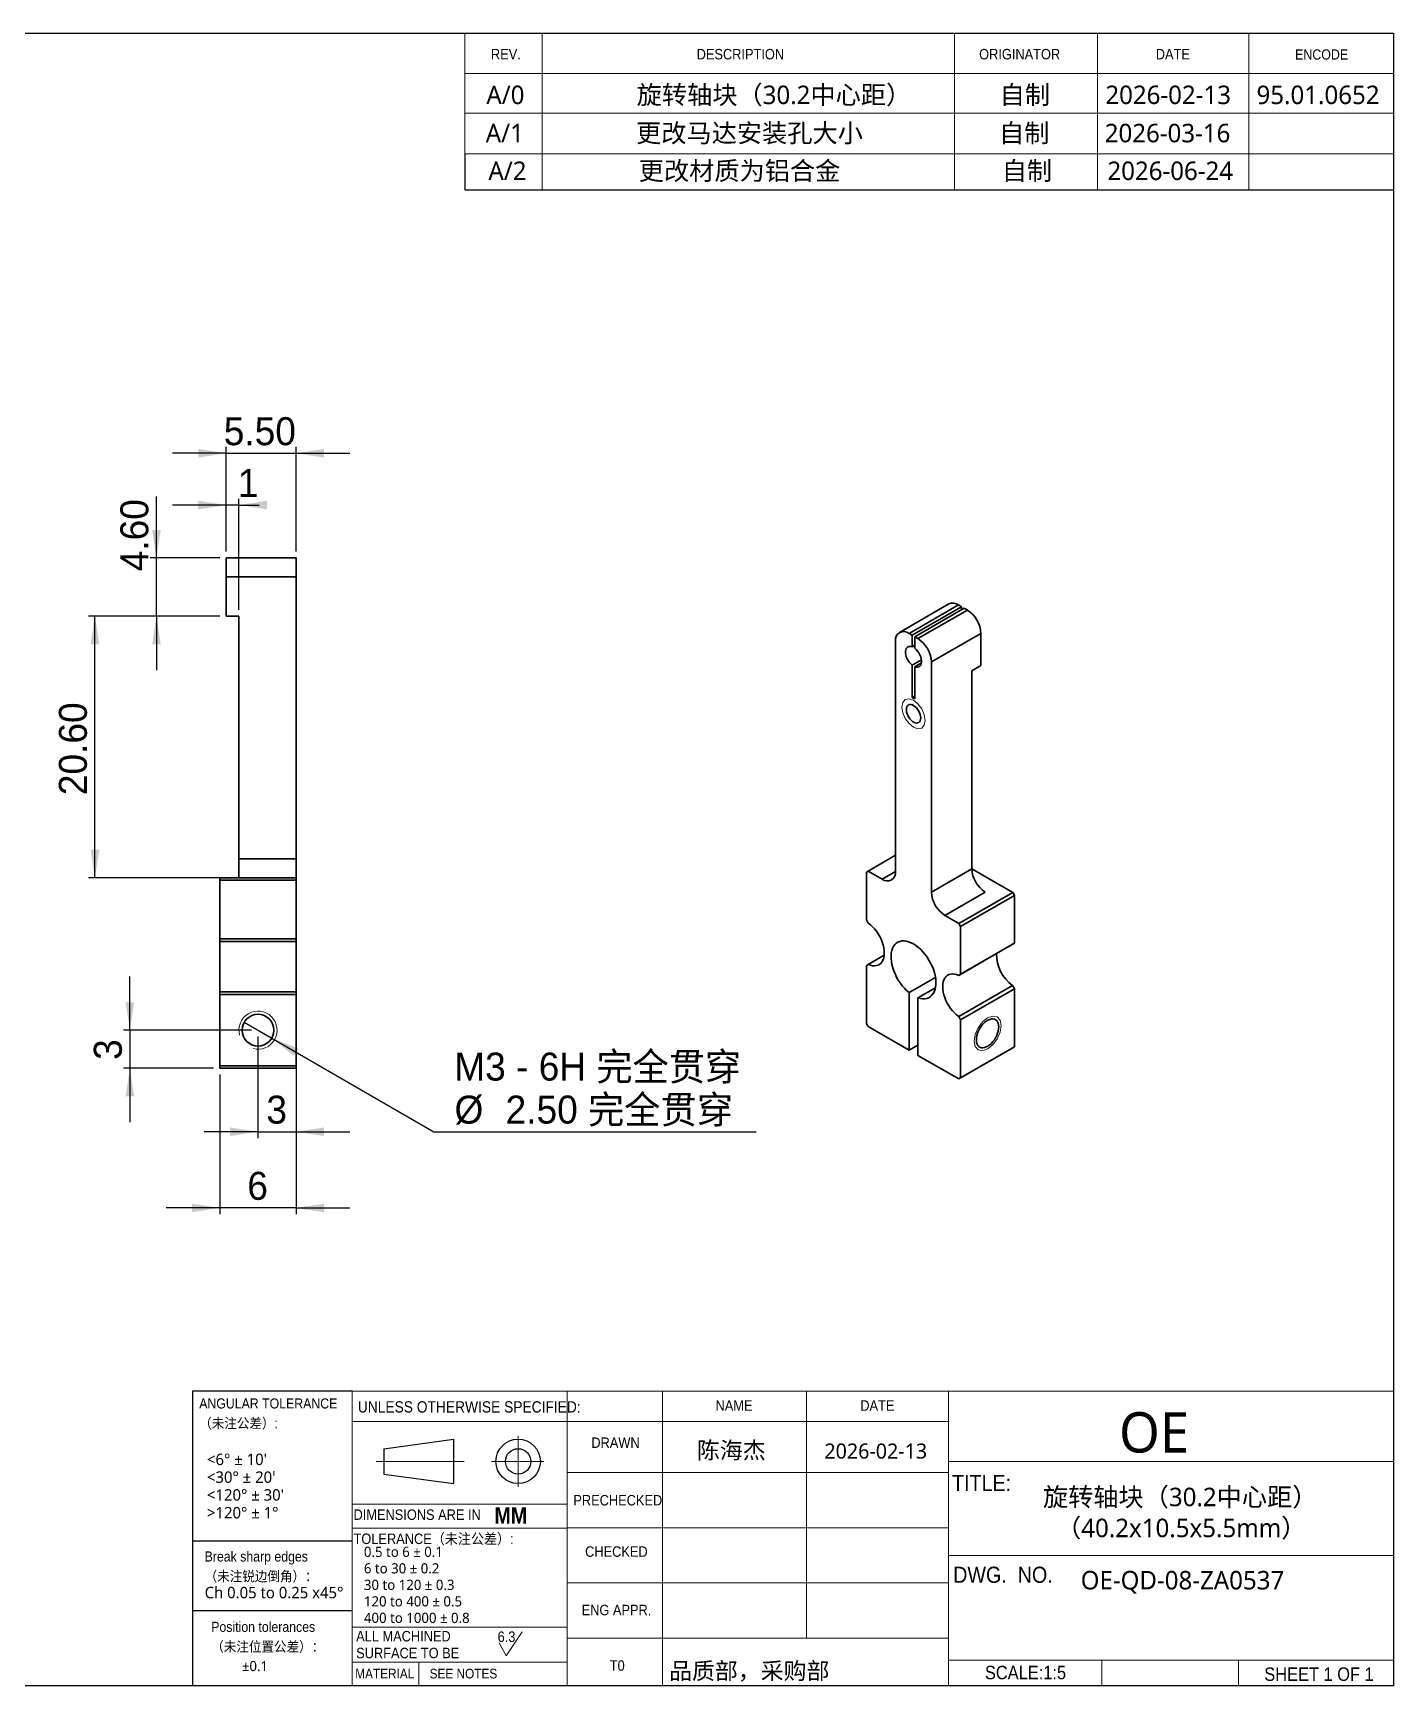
# Model space of a CAD drawing. Header units: millimetres. Extents: x 16 to 416, y 10 to 270.
# Drawn here: x 201.6 to 416, y 10 to 270.3 of the extents above; entities that cross this region are included whole.
import ezdxf

# ---------------------------------------------------------------- set-up
doc = ezdxf.new("R2010")
doc.units = ezdxf.units.MM
doc.layers.add('FORMAT', color=7, linetype='Continuous')
doc.layers.add('其它线', color=7, linetype='Continuous')
doc.styles.add('SLDTEXTSTYLE1', font='MSYH.TTC')
doc.styles.add('SLDTEXTSTYLE2', font='MSYH.TTC', dxfattribs={"bigfont": 'bigfont'})
doc.styles.add('SLDTEXTSTYLE3', font='GOTHICB.TTF', dxfattribs={"width": 0.913})
doc.styles.add('SLDTEXTSTYLE4', font='GOTHIC.TTF', dxfattribs={"width": 0.913, "bigfont": 'bigfont'})
doc.styles.add('SLDTEXTSTYLE5', font='GOTHIC.TTF', dxfattribs={"width": 0.913})
doc.styles.add('SLDTEXTSTYLE6', font='ARIAL.TTF', dxfattribs={"width": 0.948})
doc.styles.add('SLDTEXTSTYLE7', font='ARIAL.TTF', dxfattribs={"width": 0.948, "bigfont": 'bigfont'})
doc.dimstyles.new('SLDDIMSTYLE0', dxfattribs={"dimtxt": 4.409722, "dimasz": 4.409722, "dimexe": 0, "dimexo": 0.0625, "dimgap": 1.102431, "dimtad": 1, "dimlfac": 0.5, "dimrnd": 1e-09, "dimzin": 4, "dimdsep": 46, "dimtxsty": 'SLDTEXTSTYLE6', "dimsah": 1, "dimcen": 0.09, "dimadec": 0, "dimazin": 1, "dimtfac": 1, "dimtofl": 0, "dimtmove": 0, "dimatfit": 3, "dimfxl": 0, "dimfrac": 2, "dimtolj": 1, "dimtzin": 12, "dimarcsym": 0})
doc.dimstyles.new('SLDDIMSTYLE2', dxfattribs={"dimtxt": 4.409722, "dimasz": 4.409722, "dimexe": 0, "dimexo": 0.0625, "dimgap": 1.102431, "dimtad": 1, "dimlfac": 0.5, "dimrnd": 1e-09, "dimzin": 12, "dimdsep": 46, "dimtxsty": 'SLDTEXTSTYLE6', "dimsah": 1, "dimcen": 0.09, "dimadec": 0, "dimazin": 3, "dimtfac": 1, "dimtmove": 0, "dimatfit": 0, "dimfxl": 0, "dimfrac": 2, "dimtolj": 1, "dimtzin": 12, "dimarcsym": 0})
doc.dimstyles.new('SLDDIMSTYLE3', dxfattribs={"dimtxt": 4.409722, "dimasz": 4.409722, "dimexe": 0, "dimexo": 0.0625, "dimgap": 1.102431, "dimtad": 1, "dimlfac": 0.5, "dimrnd": 1e-09, "dimzin": 4, "dimdsep": 46, "dimtxsty": 'SLDTEXTSTYLE6', "dimsah": 1, "dimcen": 0.09, "dimadec": 0, "dimazin": 1, "dimtfac": 1, "dimtmove": 0, "dimatfit": 0, "dimfxl": 0, "dimfrac": 2, "dimtolj": 1, "dimtzin": 12, "dimarcsym": 0})
doc.dimstyles.new('SLDDIMSTYLE9', dxfattribs={"dimtxt": 4.409722, "dimasz": 4.409722, "dimexe": 0, "dimexo": 0.0625, "dimgap": 1.102431, "dimtad": 0, "dimtih": 1, "dimtoh": 1, "dimdec": 6, "dimlfac": 0.5, "dimrnd": 1e-09, "dimzin": 12, "dimdsep": 46, "dimtxsty": 'SLDTEXTSTYLE6', "dimblk1": 'NONE', "dimsah": 1, "dimcen": 0, "dimadec": 0, "dimazin": 3, "dimtfac": 1, "dimtmove": 0, "dimatfit": 3, "dimldrblk": 'NONE', "dimfxl": 0, "dimfrac": 2, "dimtolj": 1, "dimtzin": 12, "dimarcsym": 0})

# ---------------------------------------------------------------- blocks, each defined once
blk = doc.blocks.new('SW_NOTE_0')
at = {"layer": '其它线', "color": 0, "char_height": 2.9104, "attachment_point": 2, "style": 'SLDTEXTSTYLE2'}
for s, insert in [('旋转轴块（30.2中心距）', (19.51, 3.82)), ('（40.2x10.5x5.5mm）', (19.68, -1.06))]:
    blk.add_mtext(s, dxfattribs=dict(at, insert=insert))
blk = doc.blocks.new('SW_NOTE_0_2')
at = {"color": 0, "linetype": 'Continuous', "lineweight": 0, "char_height": 1.651, "attachment_point": 1, "style": 'SLDTEXTSTYLE5'}
for s, insert in [('ALL MACHINED', (0, 2.11)), ('SURFACE TO BE', (0, -0.54))]:
    blk.add_mtext(s, dxfattribs=dict(at, insert=insert))
blk = doc.blocks.new('SW_NOTE_0_3')
at = {"layer": '其它线', "color": 0, "char_height": 1.6, "attachment_point": 1, "style": 'SLDTEXTSTYLE1'}
for s, insert in [('0.5 to 6 ± 0.1', (0, 2.1)), ('6 to 30 ± 0.2', (0, -0.5)), ('30 to 120 ± 0.3', (0, -3.1)), ('120 to 400 ± 0.5', (0, -5.7)), ('400 to 1000 ± 0.8', (0, -8.3))]:
    blk.add_mtext(s, dxfattribs=dict(at, insert=insert))
blk = doc.blocks.new('SW_NOTE_0_4')
at = {"layer": '其它线', "color": 0, "attachment_point": 1}
for s, insert, char_height, style in [('ANGULAR TOLERANCE', (0, 2.03), 1.5875, 'SLDTEXTSTYLE5'), ('（未注公差）:', (0, -1.09), 1.587, 'SLDTEXTSTYLE4'), ("  <6° ± 10'       ", (0, -6.67), 1.8, 'SLDTEXTSTYLE1'), ("  <30° ± 20'", (0, -9.47), 1.8, 'SLDTEXTSTYLE1'), ("  <120° ± 30'   ", (0, -12.27), 1.8, 'SLDTEXTSTYLE1'), ('  >120° ± 1°', (0, -15.07), 1.8, 'SLDTEXTSTYLE1')]:
    blk.add_mtext(s, dxfattribs=dict(at, insert=insert, char_height=char_height, style=style))
blk = doc.blocks.new('SW_NOTE_0_5')
at = {"layer": '其它线', "color": 0, "attachment_point": 1}
for s, insert, char_height, style in [('Break sharp edges', (0, 2.03), 1.5875, 'SLDTEXTSTYLE5'), ('（未注锐边倒角）：', (0, -1.09), 1.587, 'SLDTEXTSTYLE4'), ('Ch 0.05 to 0.25 x45°', (0, -3.55), 1.8, 'SLDTEXTSTYLE1')]:
    blk.add_mtext(s, dxfattribs=dict(at, insert=insert, char_height=char_height, style=style))
blk = doc.blocks.new('SW_NOTE_0_6')
at = {"layer": '其它线', "color": 0, "attachment_point": 1}
for s, insert, char_height, style in [('Position tolerances', (0, 2.03), 1.5875, 'SLDTEXTSTYLE5'), ('（未注位置公差）：', (0, -1.09), 1.587, 'SLDTEXTSTYLE4'), ('         ±0.1', (0, -4.15), 1.5875, 'SLDTEXTSTYLE1')]:
    blk.add_mtext(s, dxfattribs=dict(at, insert=insert, char_height=char_height, style=style))
blk = doc.blocks.new('_D_15')
at = {"layer": '其它线'}
for p, q in [((232.06, 204.12), (223.58, 204.12)), ((232.06, 188.65), (232.06, 205.12)), ((232.06, 204.12), (243.06, 204.12)), ((243.06, 188.65), (243.06, 205.12)), ((243.06, 204.12), (251.54, 204.12))]:
    blk.add_line(p, q, dxfattribs=at)
for points in [[(232.06, 204.12), (227.65, 204.8), (227.65, 203.44)], [(243.06, 204.12), (247.47, 203.44), (247.47, 204.8)]]:
    blk.add_solid(points, dxfattribs=at)
at = {"layer": '其它线', "insert": (231.67, 209.8), "char_height": 4.41, "attachment_point": 1, "style": 'SLDTEXTSTYLE6'}
blk.add_mtext('5.50', dxfattribs=at)
blk = doc.blocks.new('_D_16')
at = {"layer": '其它线'}
for p, q in [((232.06, 195.96), (223.58, 195.96)), ((232.06, 188.65), (232.06, 196.96)), ((234.06, 195.96), (232.06, 195.96)), ((234.06, 179.45), (234.06, 196.96)), ((234.06, 195.96), (237.26, 195.96))]:
    blk.add_line(p, q, dxfattribs=at)
for points in [[(232.06, 195.96), (227.65, 196.64), (227.65, 195.28)], [(234.06, 195.96), (238.47, 195.28), (238.47, 196.64)]]:
    blk.add_solid(points, dxfattribs=at)
at = {"layer": '其它线', "insert": (233.89, 201.64), "char_height": 4.41, "attachment_point": 1, "style": 'SLDTEXTSTYLE6'}
blk.add_mtext('1', dxfattribs=at)
blk = doc.blocks.new('_D_17')
at = {"layer": '其它线'}
for p, q in [((221.06, 187.65), (221.06, 197.31)), ((231.06, 187.65), (220.06, 187.65)), ((221.06, 178.45), (221.06, 187.65)), ((231.06, 178.45), (220.06, 178.45)), ((221.06, 178.45), (221.06, 169.97))]:
    blk.add_line(p, q, dxfattribs=at)
for points in [[(221.06, 187.65), (221.74, 192.06), (220.39, 192.06)], [(221.06, 178.45), (220.39, 174.04), (221.74, 174.04)]]:
    blk.add_solid(points, dxfattribs=at)
at = {"layer": '其它线', "insert": (215.38, 185.53), "char_height": 4.41, "attachment_point": 1, "rotation": 90, "style": 'SLDTEXTSTYLE6'}
blk.add_mtext('4.60', dxfattribs=at)
blk = doc.blocks.new('_D_18')
at = {"layer": '其它线'}
for p, q in [((231.06, 178.45), (210.38, 178.45)), ((211.38, 137.25), (211.38, 178.45)), ((233.06, 137.25), (210.38, 137.25))]:
    blk.add_line(p, q, dxfattribs=at)
for points in [[(211.38, 178.45), (210.7, 174.04), (212.06, 174.04)], [(211.38, 137.25), (212.06, 141.66), (210.7, 141.66)]]:
    blk.add_solid(points, dxfattribs=at)
at = {"layer": '其它线', "insert": (205.7, 150.27), "char_height": 4.41, "attachment_point": 1, "rotation": 90, "style": 'SLDTEXTSTYLE6'}
blk.add_mtext('20.60', dxfattribs=at)
blk = doc.blocks.new('_D_19')
at = {"layer": '其它线'}
for p, q in [((234.9, 114.5), (239.23, 112)), ((239.23, 112), (264.78, 97.25)), ((264.78, 97.25), (315.53, 97.25))]:
    blk.add_line(p, q, dxfattribs=at)
blk.add_solid([(239.23, 112), (242.71, 109.21), (243.39, 110.38)], dxfattribs=at)
at = {"layer": '其它线', "attachment_point": 1}
for s, insert, char_height, style in [(' M3 - 6H 完全贯穿', (266.36, 109.72), 4.4097, 'SLDTEXTSTYLE7'), ('%%c', (268.02, 102.94), 4.41, 'SLDTEXTSTYLE6'), (' 2.50 完全贯穿', (274.45, 102.95), 4.41, 'SLDTEXTSTYLE7')]:
    blk.add_mtext(s, dxfattribs=dict(at, insert=insert, char_height=char_height, style=style))
blk = doc.blocks.new('_None')
blk = doc.blocks.new('_D_20')
at = {"layer": '其它线'}
for p, q in [((216.88, 113.25), (216.88, 121.73)), ((236.06, 113.25), (215.88, 113.25)), ((216.88, 113.25), (216.88, 107.25)), ((230.06, 107.25), (215.88, 107.25)), ((216.88, 107.25), (216.88, 98.77))]:
    blk.add_line(p, q, dxfattribs=at)
for points in [[(216.88, 113.25), (217.56, 117.66), (216.21, 117.66)], [(216.88, 107.25), (216.21, 102.84), (217.56, 102.84)]]:
    blk.add_solid(points, dxfattribs=at)
at = {"layer": '其它线', "insert": (211.2, 108.57), "char_height": 4.41, "attachment_point": 1, "rotation": 90, "style": 'SLDTEXTSTYLE6'}
blk.add_mtext('3', dxfattribs=at)
blk = doc.blocks.new('_D_21')
at = {"layer": '其它线'}
for p, q in [((243.06, 118.27), (243.06, 96.25)), ((237.06, 112.25), (237.06, 96.25)), ((237.06, 97.25), (228.58, 97.25)), ((237.06, 97.25), (243.06, 97.25)), ((243.06, 97.25), (251.54, 97.25))]:
    blk.add_line(p, q, dxfattribs=at)
for points in [[(237.06, 97.25), (232.65, 97.93), (232.65, 96.57)], [(243.06, 97.25), (247.47, 96.57), (247.47, 97.93)]]:
    blk.add_solid(points, dxfattribs=at)
at = {"layer": '其它线', "insert": (238.38, 102.94), "char_height": 4.41, "attachment_point": 1, "style": 'SLDTEXTSTYLE6'}
blk.add_mtext('3', dxfattribs=at)
blk = doc.blocks.new('_D_22')
at = {"layer": '其它线'}
for p, q in [((231.06, 106.25), (231.06, 84.25)), ((243.06, 106.25), (243.06, 84.25)), ((231.06, 85.25), (222.58, 85.25)), ((243.06, 85.25), (231.06, 85.25)), ((243.06, 85.25), (251.54, 85.25))]:
    blk.add_line(p, q, dxfattribs=at)
for points in [[(231.06, 85.25), (226.65, 85.93), (226.65, 84.57)], [(243.06, 85.25), (247.47, 84.57), (247.47, 85.93)]]:
    blk.add_solid(points, dxfattribs=at)
at = {"layer": '其它线', "insert": (235.38, 90.94), "char_height": 4.41, "attachment_point": 1, "style": 'SLDTEXTSTYLE6'}
blk.add_mtext('6', dxfattribs=at)

msp = doc.modelspace()

# ---------------------------------------------------------------- linework, layer by layer
at = {"color": 7, "linetype": 'Continuous', "lineweight": 18}
for p, q in [((269.6282007, 251.2657209), (269.6282007, 270.2839255)), ((281.8207823, 270.2839255), (281.8207823, 245.5951199)), ((346.7645417, 245.5951199), (346.7645417, 270.2839255)), ((369.3254372, 270.2839255), (369.3254372, 245.5951199)), ((393.1521297, 270.2839255), (393.1521297, 245.5951199)), ((269.6282007, 263.9498232), (415.9567908, 263.9498232)), ((269.6282007, 257.6948658), (415.9567908, 257.6948658)), ((269.6282007, 251.2657209), (415.9567908, 251.2657209)), ((251.897633, 9.9586585), (251.897633, 56.4120327)), ((251.897633, 56.4120327), (416.0033655, 56.4120327)), ((285.7648201, 56.4120327), (285.7648201, 9.9586585)), ((345.8477708, 56.4120327), (345.8477708, 9.9586585)), ((251.897633, 51.6234871), (303.106605, 51.6234871)), ((302.9659551, 51.6234871), (345.9318776, 51.6234871)), ((345.9318776, 45.3241063), (416.0033655, 45.3241063)), ((345.8477708, 43.5833245), (285.7648201, 43.5833245)), ((285.7648201, 38.5935099), (251.897633, 38.5935099)), ((251.897633, 34.8065071), (285.7648201, 34.8065071)), ((345.8477708, 34.8833245), (285.7648201, 34.8833245)), ((345.8477708, 30.4861114), (416.0033655, 30.4861114)), ((345.8477708, 26.1833245), (285.7648201, 26.1833245)), ((251.897633, 19.2083007), (285.7648201, 19.2083007)), ((276.1735282, 14.6834588), (278.6916098, 18.5004365)), ((275.0408855, 16.7511311), (276.1735282, 14.6834588)), ((345.8477708, 17.4833245), (285.7648201, 17.4833245)), ((251.897633, 13.7094589), (285.7648201, 13.7094589)), ((345.8477708, 14.0239155), (416.0033655, 14.0239155)), ((370.0036954, 14.0239155), (370.0036954, 9.9586585)), ((391.5261136, 14.0239155), (391.5261136, 9.9586585)), ((217.6109227, 9.9586585), (415.9567908, 9.9586585))]:
    msp.add_line(p, q, dxfattribs=at)
at = {"color": 7, "linetype": 'Continuous', "lineweight": 35}
for p, q in [((232.0641482, 187.6522445), (243.0641482, 187.6522445)), ((232.0641482, 184.6522445), (232.0641482, 187.6522445)), ((243.0641482, 187.6522445), (243.0641482, 184.6522445)), ((243.0641482, 184.6522445), (232.0641482, 184.6522445)), ((232.0641482, 184.6522445), (232.0641482, 178.4522445)), ((243.0641482, 184.6522445), (243.0641482, 140.2522445)), ((345.8916899, 180.3847448), (338.1135153, 175.8945001)), ((347.391568, 180.2362206), (339.6133934, 175.745976)), ((347.8865428, 179.9504778), (340.1083682, 175.4602331)), ((348.3108068, 179.7055553), (340.5326322, 175.2153107)), ((347.8865428, 179.9504778), (347.391568, 180.2362206)), ((347.8865428, 179.4606329), (347.8865428, 179.9504778)), ((348.8057816, 179.4198125), (348.3108068, 179.7055553)), ((234.0641482, 178.4522445), (232.0641482, 178.4522445)), ((234.0641482, 140.2522445), (234.0641482, 178.4522445)), ((341.027607, 174.9295679), (348.8057816, 179.4198125)), ((337.4920731, 174.5209657), (337.4920731, 138.2665537)), ((340.1083682, 175.4602331), (339.6133934, 175.745976)), ((340.1083682, 175.4602331), (340.1083682, 173.6432861)), ((340.5326322, 175.2153107), (340.5326322, 173.3983636)), ((341.027607, 174.9295679), (340.5326322, 175.2153107)), ((350.9271019, 175.7455779), (343.1489273, 171.2553333)), ((350.9271019, 170.6830249), (350.9271019, 175.7455779)), ((340.5326322, 173.8882085), (340.1083682, 173.6432861)), ((341.5755247, 171.5918252), (340.1083682, 170.7448537)), ((340.1083682, 170.7448537), (340.1083682, 165.6617434)), ((341.5754557, 171.1019405), (340.5326322, 170.4999313)), ((340.5326322, 170.4999313), (340.5326322, 165.416821)), ((343.1489273, 135.0009212), (343.1489273, 171.2553333)), ((349.5128884, 169.8666167), (350.9271019, 170.6830249)), ((349.5128884, 169.8666167), (349.5128884, 138.6747577)), ((340.5326322, 165.9066658), (340.1083682, 165.6617434)), ((340.1083682, 165.6617434), (340.5326322, 165.416821)), ((337.4920731, 140.7970207), (333.1787217, 138.306976)), ((234.0641482, 140.2522445), (243.0641482, 140.2522445)), ((234.0641482, 137.2522445), (234.0641482, 140.2522445)), ((243.0641482, 140.2522445), (243.0641482, 137.2522445)), ((333.1787217, 138.306976), (332.895879, 138.1436413)), ((332.895879, 138.1436413), (332.895879, 130.6314658)), ((335.3707527, 137.0415434), (333.1787217, 138.306976)), ((343.1489273, 135.0009212), (349.5128884, 138.6747577)), ((355.9475601, 134.9597027), (349.5128884, 138.6743596)), ((231.0641482, 136.8522445), (231.0641482, 137.2522445)), ((231.0641482, 137.2522445), (243.0641482, 137.2522445)), ((243.0641482, 136.8522445), (231.0641482, 136.8522445)), ((231.0641482, 136.8522445), (231.0641482, 127.6522445)), ((243.0641482, 137.2522445), (243.0641482, 136.8522445)), ((243.0641482, 136.8522445), (243.0641482, 127.6522445)), ((351.6342087, 135.0005231), (345.2702477, 131.3266866)), ((347.4622787, 130.061254), (355.9475601, 134.9597027)), ((356.2304028, 134.4698048), (347.7451214, 129.5713561)), ((355.9475601, 134.9597027), (356.2304028, 134.4698048)), ((356.2304028, 126.9576293), (356.2304028, 134.4698048)), ((332.895879, 130.6314658), (333.1945334, 130.1141812)), ((347.4622787, 130.061254), (345.2702477, 131.3266866)), ((231.0641482, 127.6522445), (243.0641482, 127.6522445)), ((231.0641482, 127.2298833), (231.0641482, 127.6522445)), ((243.0641482, 127.6522445), (243.0641482, 127.2298833)), ((347.7451214, 129.5713561), (347.4622787, 130.061254)), ((347.7451214, 122.0591806), (347.7451214, 129.5713561)), ((243.0641482, 127.2298833), (231.0641482, 127.2298833)), ((231.0641482, 119.2746056), (231.0641482, 127.2298833)), ((243.0641482, 119.2746056), (243.0641482, 127.2298833)), ((335.7084458, 125.069623), (333.1945334, 123.6183722)), ((355.9317484, 126.7851637), (347.446467, 121.8867151)), ((347.7451214, 122.0591806), (356.2304028, 126.9576293)), ((356.2304028, 126.9576293), (355.9317484, 126.7851637)), ((333.1945334, 123.6183722), (332.895879, 123.4459067)), ((332.895879, 123.4459067), (332.895879, 114.3006496)), ((343.7847167, 121.5685847), (339.6133934, 119.160531)), ((343.7844868, 119.9356358), (341.027607, 118.3441229)), ((347.446467, 121.8867151), (347.7451214, 122.0591806)), ((347.446467, 115.3909061), (355.9317484, 120.2893548)), ((356.2304028, 119.7720702), (347.7451214, 114.8736215)), ((355.9317484, 120.2893548), (356.2304028, 119.7720702)), ((356.2304028, 110.6268131), (356.2304028, 119.7720702)), ((231.0641482, 119.2746056), (243.0641482, 119.2746056)), ((231.0641482, 118.8522445), (231.0641482, 119.2746056)), ((231.0641482, 118.8522445), (231.0641482, 107.6522445)), ((243.0641482, 118.8522445), (231.0641482, 118.8522445)), ((243.0641482, 119.2746056), (243.0641482, 118.8522445)), ((243.0641482, 118.8522445), (243.0641482, 107.6522445)), ((339.6133934, 119.160531), (339.6133934, 110.0960947)), ((341.027607, 118.3441229), (341.027607, 109.2796866)), ((347.7451214, 114.8736215), (347.446467, 115.3909061)), ((347.7451214, 105.7283644), (347.7451214, 114.8736215)), ((332.895879, 114.3006496), (333.1787217, 113.8107516)), ((333.1787217, 113.8107516), (339.6133934, 110.0960947)), ((341.027607, 110.9125028), (339.6133934, 110.0960947)), ((355.9475601, 110.4634784), (347.4622787, 105.5650297)), ((347.7451214, 105.7283644), (356.2304028, 110.6268131)), ((356.2304028, 110.6268131), (355.9475601, 110.4634784)), ((231.0641482, 107.2522445), (231.0641482, 107.6522445)), ((231.0641482, 107.6522445), (243.0641482, 107.6522445)), ((243.0641482, 107.2522445), (231.0641482, 107.2522445)), ((243.0641482, 107.6522445), (243.0641482, 107.2522445)), ((341.027607, 109.2796866), (347.4622787, 105.5650297)), ((347.4622787, 105.5650297), (347.7451214, 105.7283644))]:
    msp.add_line(p, q, dxfattribs=at)
at = {"color": 8, "linetype": 'Continuous', "lineweight": 35}
msp.add_line((335.3707527, 137.0415434), (337.492073, 138.2661556), dxfattribs=at)
at = {"color": 218, "linetype": 'Continuous', "lineweight": 18}
for p, q in [((300.7857768, 56.4120327), (300.7857768, 9.9586585)), ((323.4818922, 56.4120327), (323.4818922, 17.4833245)), ((278.0423703, 49.3728718), (278.0423703, 41.3101677)), ((255.66412, 45.3241063), (269.5607123, 45.3241063)), ((273.8489489, 45.3241063), (282.0878869, 45.3241063)), ((262.3768486, 13.7094589), (262.3768486, 9.9939839))]:
    msp.add_line(p, q, dxfattribs=at)
at = {"color": 7, "linetype": 'Continuous', "lineweight": 25}
for p, q in [((256.8670642, 47.3241063), (267.8866331, 48.8241063)), ((256.8670642, 47.3241063), (256.8670642, 43.3241063)), ((267.8866331, 48.8241063), (267.8866331, 41.8241063)), ((256.8670642, 43.3241063), (267.8866331, 41.8241063))]:
    msp.add_line(p, q, dxfattribs=at)
at = {"color": 7, "linetype": 'Continuous', "lineweight": 35, "flags": 128}
for points in [[(340.1083682, 173.6432861), (339.8786136, 173.7050563), (339.664285, 173.7098041), (339.4728645, 173.6573637), (339.3110342, 173.5495657), (339.1844437, 173.3901732), (339.0975121, 173.1847507), (339.0532742, 172.9404691), (339.0532742, 172.6658563), (339.0975121, 172.3704986), (339.1844437, 172.064707), (339.3110342, 171.7591563), (339.4728645, 171.4645131), (339.664285, 171.1910631), (339.8786136, 170.9483524), (340.1083682, 170.7448537)], [(340.5326322, 170.4999313), (340.7623868, 170.438161), (340.9767153, 170.4334132), (341.1681359, 170.4858537), (341.3299662, 170.5936517), (341.4565567, 170.7530441), (341.5434883, 170.9584667), (341.5877262, 171.2027483), (341.5877262, 171.4773611), (341.5434883, 171.7727187), (341.4565567, 172.0785104), (341.3299662, 172.3840611), (341.1681359, 172.6787043), (340.9767153, 172.9521542), (340.7623868, 173.194865), (340.5326322, 173.3983636)], [(341.451871, 162.4365333), (341.4314257, 162.6955863), (341.3708286, 162.9688822), (341.2722699, 163.2465433), (341.1393118, 163.5185342), (340.9767597, 163.7750244), (340.7904886, 164.0067438), (340.587231, 164.2053174), (340.374333, 164.3635683), (340.1594893, 164.4757767), (339.950465, 164.5378873), (339.7548148, 164.5476551), (339.5796099, 164.5047272), (339.4311826, 164.4106551), (339.3148977, 164.2688388), (339.2349578, 164.0844038), (339.1942523, 163.8640163), (339.1942523, 163.6156414), (339.2349578, 163.3482562), (339.3148977, 163.0715247), (339.4311826, 162.7954486), (339.5796099, 162.5300061), (339.7548148, 162.2847909), (339.950465, 162.0686657), (340.1594893, 161.889442), (340.374333, 161.7535972), (340.587231, 161.6660413), (340.7904886, 161.6299386), (340.9767597, 161.646594), (341.1393118, 161.7154056), (341.2722699, 161.8338863), (341.3708286, 161.997754), (341.4314257, 162.2010859), (341.451871, 162.4365333)], [(333.1945334, 123.6183722), (333.5348337, 123.4880945), (333.8656225, 123.4106709), (334.1819757, 123.387254), (334.4791841, 123.4181924), (334.7528233, 123.5030255), (334.9988201, 123.6404905), (335.2135124, 123.8285412), (335.3937044, 124.0643781), (335.5367137, 124.3444906), (335.6404115, 124.6647089), (335.7032541, 125.0202664), (335.7243061, 125.40587), (335.7032541, 125.8157798), (335.6404115, 126.2438938), (335.5367137, 126.6838391), (335.3937044, 127.1290666), (335.2135124, 127.5729488), (334.9988201, 128.0088779), (334.7528233, 128.4303647), (334.4791841, 128.8311349), (334.1819757, 129.2052228), (333.8656225, 129.5470595), (333.5348337, 129.8515566), (333.1945334, 130.1141812)], [(341.027607, 118.3441229), (341.3999056, 118.2416384), (341.7594165, 118.1925944), (342.1018807, 118.197572), (342.4232409, 118.2565123), (342.7196899, 118.3687168), (342.9877159, 118.5328565), (343.2241434, 118.7469866), (343.4261716, 119.0085705), (343.5914069, 119.314509), (343.717892, 119.6611779), (343.8041282, 120.0444701), (343.849094, 120.4598447), (343.8522567, 120.9023809), (343.8135787, 121.3668359), (343.7335184, 121.8477074), (343.6130241, 122.3392984), (343.4535234, 122.8357851), (343.2569059, 123.3312856), (343.0255009, 123.8199298), (342.7620498, 124.2959288), (342.4696737, 124.7536432), (342.1518365, 125.1876508), (341.8123035, 125.5928096), (341.4550971, 125.96432), (341.0844492, 126.2977805), (340.7047508, 126.5892407), (340.3205002, 126.8352477), (339.9362496, 127.032887), (339.5565512, 127.1798172), (339.1859033, 127.2742977), (338.8286969, 127.315209), (338.4891639, 127.3020666), (338.1713267, 127.2350262), (337.8789506, 127.1148819), (337.6154995, 126.9430571), (337.3840945, 126.7215875), (337.187477, 126.4530967), (337.0279763, 126.1407655), (336.907482, 125.7882943), (336.8274217, 125.3998585), (336.7887437, 124.9800601), (336.7919064, 124.5338724), (336.8368722, 124.0665814), (336.9231084, 123.5837229), (337.0495935, 123.0910175), (337.2148288, 122.5943023), (337.416857, 122.0994617), (337.6532845, 121.6123581), (337.9213105, 121.1387623), (338.2177595, 120.684285), (338.5391197, 120.2543102), (338.8815839, 119.8539319), (339.2410948, 119.4878933), (339.6133934, 119.160531)], [(347.446467, 115.3909061), (347.1061667, 115.6535307), (346.7753779, 115.9580278), (346.4590247, 116.2998645), (346.1618163, 116.6739523), (345.8881771, 117.0747226), (345.6421803, 117.4962094), (345.427488, 117.9321385), (345.247296, 118.3760207), (345.1042867, 118.8212482), (345.0005889, 119.2611935), (344.9377463, 119.6893075), (344.9166943, 120.0992173), (344.9377463, 120.4848209), (345.0005889, 120.8403784), (345.1042867, 121.1605967), (345.247296, 121.4407092), (345.427488, 121.6765461), (345.6421803, 121.8645968), (345.8881771, 122.0020618), (346.1618163, 122.0868949), (346.4590247, 122.1178333), (346.7753779, 122.0944164), (347.1061667, 122.0169928), (347.446467, 121.8867151)], [(353.755529, 113.7707274), (353.7348116, 114.0703784), (353.6731447, 114.3390859), (353.5719739, 114.5705517), (353.4336706, 114.7593504), (353.2614764, 114.9010567), (353.0594273, 114.9923492), (352.8322594, 115.031088), (352.5852972, 115.0163651), (352.3243292, 114.9485256), (352.0554724, 114.8291596), (351.7850285, 114.661065), (351.5193365, 114.4481818), (351.2646241, 114.1954997), (351.0268613, 113.9089414), (350.8116213, 113.5952236), (350.623949, 113.2616995), (350.4682433, 112.9161868), (350.3481539, 112.5667839), (350.2664955, 112.2216804), (350.2251821, 111.8889655), (350.2251821, 111.5764375), (350.2664955, 111.291422), (350.3481539, 111.0405994), (350.4682433, 110.8298488), (350.623949, 110.6641099), (350.8116213, 110.5472677), (351.0268613, 110.4820608), (351.2646241, 110.4700175), (351.5193365, 110.5114201), (351.7850285, 110.6052983), (352.0554724, 110.7494516), (352.3243292, 110.9405011), (352.5852972, 111.1739688), (352.8322594, 111.4443824), (353.0594273, 111.7454037), (353.2614764, 112.069977), (353.4336706, 112.4104946), (353.5719739, 112.7589749), (353.6731447, 113.10725), (353.7348116, 113.4471565), (353.755529, 113.7707274)]]:
    msp.add_lwpolyline(points, dxfattribs=at)
at = {"color": 7, "linetype": 'Continuous', "lineweight": 18, "flags": 128}
for points in [[(340.3205002, 160.9666536), (339.6169453, 161.5344115), (339.0205002, 162.3389418), (338.6219683, 163.2577621), (338.4820226, 164.1509903), (338.6219683, 164.8826406), (339.0205002, 165.3413258), (339.6169453, 165.4572153), (340.3205002, 165.2126659), (341.0240551, 164.644908), (341.6205002, 163.8403777), (342.0190321, 162.9215574), (342.1589778, 162.0283292), (342.0190321, 161.2966789), (341.6205002, 160.8379937), (341.0240551, 160.7221042), (340.3205002, 160.9666536)], [(354.1090824, 113.9748294), (353.9476065, 112.9441815), (353.4877621, 111.8840042), (352.7995562, 110.9557), (351.9877621, 110.3005948), (351.1759679, 110.0184225), (350.4877621, 110.1521411), (350.0279176, 110.6813932), (349.8664417, 111.5256051), (350.0279176, 112.5562531), (350.4877621, 113.6164303), (351.1759679, 114.5447345), (351.9877621, 115.1998397), (352.7995562, 115.4820121), (353.4877621, 115.3482935), (353.9476065, 114.8190413), (354.1090824, 113.9748294)]]:
    msp.add_lwpolyline(points, dxfattribs=at)
at = {"color": 7, "linetype": 'Continuous', "lineweight": 35}
msp.add_circle((237.0641482, 113.2522445), 2.5, dxfattribs=at)
at = {"color": 7, "linetype": 'Continuous', "lineweight": 25}
for radius in [3.5, 2]:
    msp.add_circle((278.0423703, 45.3241063), radius, dxfattribs=at)
at = {"color": 7, "linetype": 'Continuous', "lineweight": 35}
for centre, radius, start, end in [((346.514385, 179.0255033), 1.4950875, 54.076101095, 114.613440476), ((346.3392745, 175.5462842), 4.592154, 2.487345716, 57.512654429), ((338.7912486, 174.7204396), 1.3143999, 51.281793445, 188.72895831), ((338.5611325, 171.0560585), 4.5921206, 2.487128189, 57.512871957), ((336.1929084, 138.0670609), 1.3143919, 231.280908295, 8.72984346), ((354.1006831, 138.8740325), 4.5921206, 182.487128189, 237.512871957), ((347.7367548, 135.2002149), 4.592154, 182.487345716, 237.512654429), ((359.4654678, 125.1990261), 6.0491359, 178.722282042, 234.25567463)]:
    msp.add_arc(centre, radius, start, end, dxfattribs=at)
at = {"color": 7, "linetype": 'Continuous', "lineweight": 18}
msp.add_arc((237.0641482, 113.2522445), 3, 255, 195, dxfattribs=at)
at = {"layer": 'FORMAT', "lineweight": 25}
for p, q in [((15.9067908, 270.3086585), (415.9567908, 270.3086585)), ((415.9567908, 9.9586585), (15.9067908, 9.9586585))]:
    msp.add_line(p, q, dxfattribs=at)
at = {"layer": 'FORMAT'}
msp.add_line((415.9567908, 270.3086585), (415.9567908, 9.9586585), dxfattribs=at)
at = {"layer": '其它线'}
for p, q in [((269.6282007, 251.2657209), (269.6282007, 245.5951199)), ((269.6282007, 245.5951199), (415.9567908, 245.5951199)), ((251.897633, 56.4120327), (226.7472482, 56.4120327)), ((226.7472482, 56.4120327), (226.7472482, 9.9586585)), ((226.7472482, 32.8410297), (251.897633, 32.8410297)), ((226.7472482, 21.8560326), (251.897633, 21.8560326))]:
    msp.add_line(p, q, dxfattribs=at)

# ---------------------------------------------------------------- block references
at = {"color": 7, "linetype": 'Continuous', "lineweight": 0}
msp.add_blockref('SW_NOTE_0_2', (252.5277472, 16.5091761), dxfattribs=at)
at = {"layer": '其它线'}
for name, p in [('SW_NOTE_0_4', (227.8053674, 53.2175578)), ('SW_NOTE_0', (362.8198896, 37.3616225)), ('SW_NOTE_0_3', (253.7451811, 29.7843633)), ('SW_NOTE_0_5', (228.6591052, 29.1150436)), ('SW_NOTE_0_6', (229.6986065, 18.031278))]:
    msp.add_blockref(name, p, dxfattribs=at)

# ---------------------------------------------------------------- texts
at = {"color": 7, "linetype": 'Continuous', "lineweight": 0}
for s, insert, char_height, attachment_point, style in [('REV.', (273.7542884, 267.8094346), 1.651, 1, 'SLDTEXTSTYLE5'), ('DESCRIPTION', (306.1625699, 267.8094346), 1.651, 1, 'SLDTEXTSTYLE5'), ('ORIGINATOR', (350.6619458, 267.8094346), 1.651, 1, 'SLDTEXTSTYLE5'), ('DATE', (378.4893534, 267.8094346), 1.651, 1, 'SLDTEXTSTYLE5'), ('UNLESS OTHERWISE SPECIFIED:', (252.7919315, 54.8022636), 1.778, 1, 'SLDTEXTSTYLE5'), ('NAME', (309.1394562, 54.9565933), 1.651, 1, 'SLDTEXTSTYLE5'), ('DATE', (331.9394495, 54.9565933), 1.651, 1, 'SLDTEXTSTYLE5'), ('DRAWN', (289.5727165, 49.1019387), 1.651, 1, 'SLDTEXTSTYLE5'), ('TITLE:', (346.395189, 43.2002061), 2.54, 1, 'SLDTEXTSTYLE5'), ('PRECHECKED', (286.7405059, 40.0370404), 1.651, 1, 'SLDTEXTSTYLE5'), ('DIMENSIONS ARE IN', (252.1122569, 37.763153), 1.651, 1, 'SLDTEXTSTYLE5'), ('MM', (274.2983127, 38.0834589), 2.54, 1, 'SLDTEXTSTYLE3'), ('TOLERANCE（未注公差）:', (252.1122569, 33.9606199), 1.651, 1, 'SLDTEXTSTYLE4'), ('DWG.  NO.', (346.5757944, 28.7425872), 2.54, 1, 'SLDTEXTSTYLE5'), ('ENG APPR.', (288.0461144, 22.7495229), 1.651, 1, 'SLDTEXTSTYLE5'), ('6.3', (274.8131334, 18.54206), 1.651, 1, 'SLDTEXTSTYLE5'), ('SCALE:1:5', (351.5696413, 13.128593), 2.11666667, 1, 'SLDTEXTSTYLE5'), ('MATERIAL', (252.3775606, 12.6623396), 1.524, 1, 'SLDTEXTSTYLE5'), ('SEE NOTES', (269.4249102, 12.6623396), 1.524, 2, 'SLDTEXTSTYLE5'), ('SHEET 1 OF 1', (395.5789509, 12.8725842), 2.116666667, 1, 'SLDTEXTSTYLE5')]:
    msp.add_mtext(s, dxfattribs=dict(at, insert=insert, char_height=char_height, attachment_point=attachment_point, style=style))
at = {"layer": 'FORMAT', "insert": (293.6537823, 14.0009133), "char_height": 1.651, "attachment_point": 2, "style": 'SLDTEXTSTYLE5'}
msp.add_mtext('T0', dxfattribs=at)
at = {"layer": '其它线'}
for s, insert, char_height, attachment_point, style in [('ENCODE', (400.4301783, 267.7340122), 1.6, 1, 'SLDTEXTSTYLE5'), ('A/0', (273.0386719, 262.0325308), 2.91041667, 1, 'SLDTEXTSTYLE1'), ('旋转轴块（30.2中心距）', (296.7154953, 262.0325308), 2.910416667, 1, 'SLDTEXTSTYLE2'), ('自制', (353.8947879, 262.0325308), 2.91041667, 1, 'SLDTEXTSTYLE2'), ('2026-02-13', (370.5446978, 262.0325308), 2.91041667, 1, 'SLDTEXTSTYLE1'), ('95.01.0652', (394.3559831, 262.0325308), 2.91041667, 1, 'SLDTEXTSTYLE1'), ('A/1', (272.9425316, 256.0132609), 2.91041667, 1, 'SLDTEXTSTYLE1'), ('更改马达安装孔大小', (296.6193549, 256.0132609), 2.91041667, 1, 'SLDTEXTSTYLE2'), ('自制', (353.7986476, 256.0132609), 2.91041667, 1, 'SLDTEXTSTYLE2'), ('2026-03-16', (370.4485575, 256.0132609), 2.91041667, 1, 'SLDTEXTSTYLE1'), ('A/2', (273.3632263, 250.0680588), 2.91041667, 1, 'SLDTEXTSTYLE1'), ('更改材质为铝合金', (297.0400497, 250.0680588), 2.91041667, 1, 'SLDTEXTSTYLE2'), ('自制', (354.2193423, 250.0680588), 2.91041667, 1, 'SLDTEXTSTYLE2'), ('2026-06-24', (370.8692522, 250.0680588), 2.91041667, 1, 'SLDTEXTSTYLE1'), ('OE', (372.6839621, 53.0719067), 6.35, 1, 'SLDTEXTSTYLE1'), ('陈海杰', (306.1988196, 48.4026695), 2.64583333, 1, 'SLDTEXTSTYLE2'), ('2026-02-13', (326.2801659, 48.1476275), 2.38125, 1, 'SLDTEXTSTYLE1'), ('CHECKED', (288.5935817, 31.9502022), 1.651, 1, 'SLDTEXTSTYLE5'), ('OE-QD-08-ZA0537', (382.6905607, 28.073409), 2.910416667, 2, 'SLDTEXTSTYLE1'), ('品质部，采购部', (301.8194885, 13.6516696), 2.64583333, 1, 'SLDTEXTSTYLE2')]:
    msp.add_mtext(s, dxfattribs=dict(at, insert=insert, char_height=char_height, attachment_point=attachment_point, style=style))

# ---------------------------------------------------------------- dimensions: what is measured, and where the dimension line sits
for base, p1, p2, dimstyle, picture, middle in [((243.0641482, 204.1185168), (232.0641482, 187.6522445), (243.0641482, 187.6522445), 'SLDDIMSTYLE3', '_D_15', (237.5641482, 204.1185168)), ((232.0641482, 195.9578408), (234.0641482, 178.4522445), (232.0641482, 187.6522445), 'SLDDIMSTYLE2', '_D_16', (235.5720444, 195.9578408)), ((243.0641482, 97.2522445), (237.0641482, 113.2522445), (243.0641482, 119.2746056), 'SLDDIMSTYLE2', '_D_21', (240.0641482, 97.2522445)), ((231.0641482, 85.2522445), (243.0641482, 107.2522445), (231.0641482, 107.2522445), 'SLDDIMSTYLE2', '_D_22', (237.0641482, 85.2522445))]:
    dim = msp.add_linear_dim(base=base, p1=p1, p2=p2, dimstyle=dimstyle, dxfattribs=at)
    dim.commit()
    dim.dimension.update_dxf_attribs({"geometry": picture, "text_midpoint": middle, "dimtype": 160})
for base, p1, p2, dimstyle, picture, middle in [((221.0641482, 187.6522445), (232.0641482, 178.4522445), (232.0641482, 187.6522445), 'SLDDIMSTYLE3', '_D_17', (221.0641482, 191.4200524)), ((211.381443, 178.4522445), (234.0641482, 137.2522445), (232.0641482, 178.4522445), 'SLDDIMSTYLE0', '_D_18', (211.381443, 157.8522445)), ((216.8837397, 107.2522445), (237.0641482, 113.2522445), (231.0641482, 107.2522445), 'SLDDIMSTYLE2', '_D_20', (216.8837397, 110.2522445))]:
    dim = msp.add_linear_dim(base=base, p1=p1, p2=p2, angle=90, dimstyle=dimstyle, dxfattribs=at)
    dim.commit()
    dim.dimension.update_dxf_attribs({"geometry": picture, "text_midpoint": middle, "dimtype": 160})
dim = msp.add_diameter_dim_2p(p1=(234.8990847, 114.5022445), p2=(239.2292117, 112.0022445), text=' M3 - 6H 完全贯穿\\P%%c 2.50 完全贯穿\\P', dimstyle='SLDDIMSTYLE9', override={"dimpost": '<>'}, dxfattribs=at)
dim.commit()
dim.dimension.update_dxf_attribs({"geometry": '_D_19', "text_midpoint": (290.945601, 104.0260674), "dimtype": 163})

doc.saveas('drawing.dxf')
